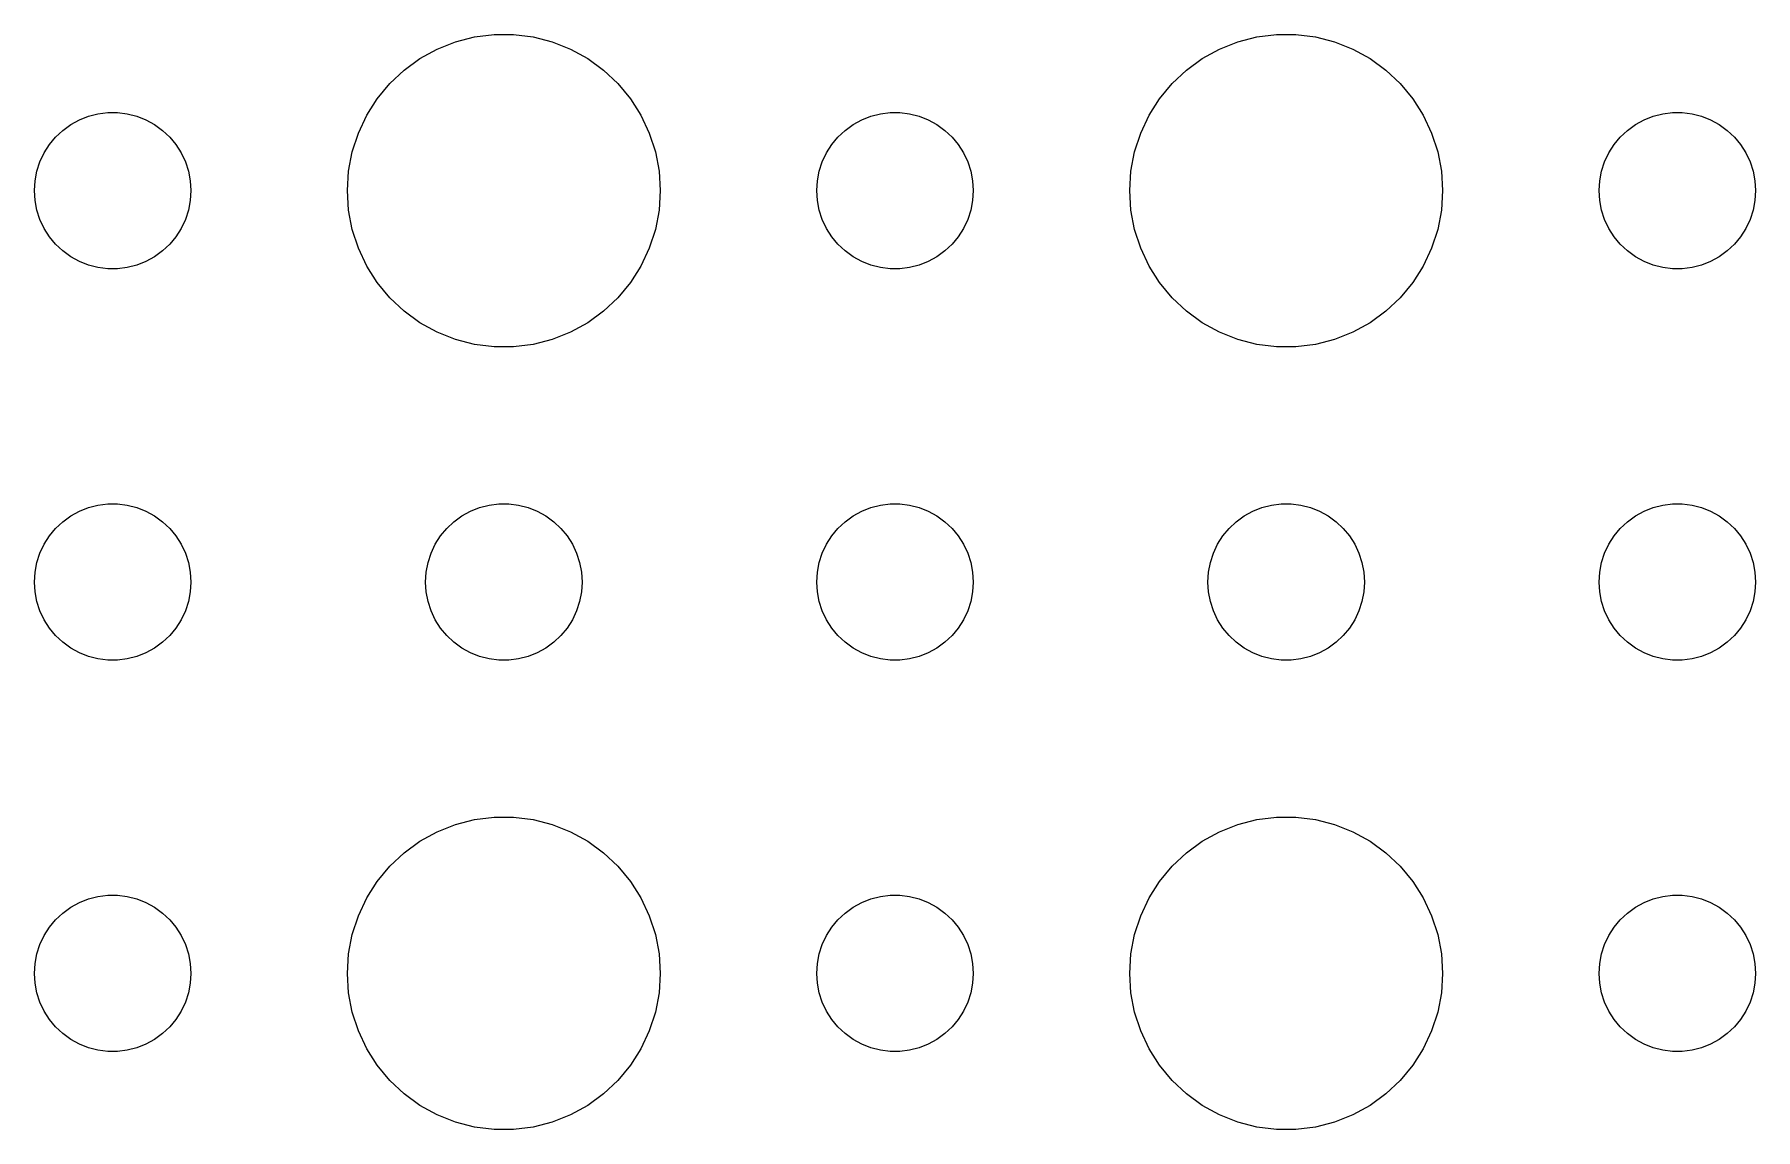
# Model space of a CAD drawing. Header units: metres. Extents: x -150 to 150, y -149 to 149.
# Drawn here: x -1.5 to 31.5, y 109.51 to 130.49 of the extents above; entities that cross this region are included whole.
import ezdxf

# ---------------------------------------------------------------- set-up
doc = ezdxf.new("R2010")
doc.units = ezdxf.units.M

msp = doc.modelspace()

# ---------------------------------------------------------------- linework, layer by layer
for p, q in [((6.22266, 130.214), (6.57294, 130.353)), ((6.57294, 130.353), (6.93785, 130.447)), ((6.93785, 130.447), (7.31161, 130.494)), ((7.31161, 130.494), (7.68837, 130.494)), ((7.68837, 130.494), (8.06213, 130.447)), ((8.06213, 130.447), (8.42705, 130.353)), ((8.42705, 130.353), (8.77733, 130.214)), ((21.2227, 130.214), (21.5729, 130.353)), ((21.5729, 130.353), (21.9379, 130.447)), ((21.9379, 130.447), (22.3116, 130.494)), ((22.3116, 130.494), (22.6884, 130.494)), ((22.6884, 130.494), (23.0621, 130.447)), ((23.0621, 130.447), (23.427, 130.353)), ((23.427, 130.353), (23.7773, 130.214)), ((5.58772, 129.812), (5.89252, 130.033)), ((5.89252, 130.033), (6.22266, 130.214)), ((8.77733, 130.214), (9.10747, 130.033)), ((9.10747, 130.033), (9.41226, 129.812)), ((20.5877, 129.812), (20.8925, 130.033)), ((20.8925, 130.033), (21.2227, 130.214)), ((23.7773, 130.214), (24.1075, 130.033)), ((24.1075, 130.033), (24.4123, 129.812)), ((5.31308, 129.554), (5.58772, 129.812)), ((9.41226, 129.812), (9.6869, 129.554)), ((20.3131, 129.554), (20.5877, 129.812)), ((24.4123, 129.812), (24.6869, 129.554)), ((5.07294, 129.263), (5.31308, 129.554)), ((9.6869, 129.554), (9.92705, 129.263)), ((20.0729, 129.263), (20.3131, 129.554)), ((24.6869, 129.554), (24.927, 129.263)), ((4.87108, 128.945), (5.07294, 129.263)), ((9.92705, 129.263), (10.1289, 128.945)), ((19.8711, 128.945), (20.0729, 129.263)), ((24.927, 129.263), (25.1289, 128.945)), ((-0.95613, 128.656), (-0.80373, 128.766)), ((-0.80373, 128.766), (-0.63866, 128.857)), ((-0.63866, 128.857), (-0.46352, 128.927)), ((-0.46352, 128.927), (-0.28107, 128.973)), ((-0.28107, 128.973), (-0.09418, 128.997)), ((-0.09418, 128.997), (0.09418, 128.997)), ((0.09418, 128.997), (0.28107, 128.973)), ((0.28107, 128.973), (0.46352, 128.927)), ((0.46352, 128.927), (0.63866, 128.857)), ((0.63866, 128.857), (0.80373, 128.766)), ((0.80373, 128.766), (0.95613, 128.656)), ((4.71066, 128.604), (4.87108, 128.945)), ((10.1289, 128.945), (10.2893, 128.604)), ((14.0439, 128.656), (14.1963, 128.766)), ((14.1963, 128.766), (14.3613, 128.857)), ((14.3613, 128.857), (14.5365, 128.927)), ((14.5365, 128.927), (14.7189, 128.973)), ((14.7189, 128.973), (14.9058, 128.997)), ((14.9058, 128.997), (15.0942, 128.997)), ((15.0942, 128.997), (15.2811, 128.973)), ((15.2811, 128.973), (15.4635, 128.927)), ((15.4635, 128.927), (15.6387, 128.857)), ((15.6387, 128.857), (15.8037, 128.766)), ((15.8037, 128.766), (15.9561, 128.656)), ((19.7107, 128.604), (19.8711, 128.945)), ((25.1289, 128.945), (25.2893, 128.604)), ((29.0439, 128.656), (29.1963, 128.766)), ((29.1963, 128.766), (29.3613, 128.857)), ((29.3613, 128.857), (29.5365, 128.927)), ((29.5365, 128.927), (29.7189, 128.973)), ((29.7189, 128.973), (29.9058, 128.997)), ((29.9058, 128.997), (30.0942, 128.997)), ((30.0942, 128.997), (30.2811, 128.973)), ((30.2811, 128.973), (30.4635, 128.927)), ((30.4635, 128.927), (30.6387, 128.857)), ((30.6387, 128.857), (30.8037, 128.766)), ((30.8037, 128.766), (30.9561, 128.656)), ((-1.31445, 128.223), (-1.21352, 128.382)), ((-1.21352, 128.382), (-1.09344, 128.527)), ((-1.09344, 128.527), (-0.95613, 128.656)), ((0.95613, 128.656), (1.09344, 128.527)), ((1.09344, 128.527), (1.21352, 128.382)), ((1.21352, 128.382), (1.31445, 128.223)), ((4.59424, 128.246), (4.71066, 128.604)), ((10.2893, 128.604), (10.4057, 128.246)), ((13.6855, 128.223), (13.7865, 128.382)), ((13.7865, 128.382), (13.9065, 128.527)), ((13.9065, 128.527), (14.0439, 128.656)), ((15.9561, 128.656), (16.0934, 128.527)), ((16.0934, 128.527), (16.2135, 128.382)), ((16.2135, 128.382), (16.3145, 128.223)), ((19.5942, 128.246), (19.7107, 128.604)), ((25.2893, 128.604), (25.4057, 128.246)), ((28.6855, 128.223), (28.7865, 128.382)), ((28.7865, 128.382), (28.9065, 128.527)), ((28.9065, 128.527), (29.0439, 128.656)), ((30.9561, 128.656), (31.0934, 128.527)), ((31.0934, 128.527), (31.2135, 128.382)), ((31.2135, 128.382), (31.3145, 128.223)), ((-1.45287, 127.873), (-1.39465, 128.052)), ((-1.39465, 128.052), (-1.31445, 128.223)), ((1.31445, 128.223), (1.39465, 128.052)), ((1.39465, 128.052), (1.45287, 127.873)), ((4.52365, 127.876), (4.59424, 128.246)), ((10.4057, 128.246), (10.4763, 127.876)), ((13.5471, 127.873), (13.6053, 128.052)), ((13.6053, 128.052), (13.6855, 128.223)), ((16.3145, 128.223), (16.3947, 128.052)), ((16.3947, 128.052), (16.4529, 127.873)), ((19.5237, 127.876), (19.5942, 128.246)), ((25.4057, 128.246), (25.4763, 127.876)), ((28.5471, 127.873), (28.6053, 128.052)), ((28.6053, 128.052), (28.6855, 128.223)), ((31.3145, 128.223), (31.3947, 128.052)), ((31.3947, 128.052), (31.4529, 127.873)), ((-1.48816, 127.688), (-1.45287, 127.873)), ((1.45287, 127.873), (1.48816, 127.688)), ((4.5, 127.5), (4.52365, 127.876)), ((10.4763, 127.876), (10.5, 127.5)), ((13.5118, 127.688), (13.5471, 127.873)), ((16.4529, 127.873), (16.4882, 127.688)), ((19.5, 127.5), (19.5237, 127.876)), ((25.4763, 127.876), (25.5, 127.5)), ((28.5118, 127.688), (28.5471, 127.873)), ((31.4529, 127.873), (31.4882, 127.688)), ((-1.5, 127.5), (-1.48816, 127.688)), ((-1.48816, 127.312), (-1.5, 127.5)), ((1.48816, 127.688), (1.5, 127.5)), ((1.5, 127.5), (1.48816, 127.312)), ((4.52365, 127.124), (4.5, 127.5)), ((10.5, 127.5), (10.4763, 127.124)), ((13.5, 127.5), (13.5118, 127.688)), ((13.5118, 127.312), (13.5, 127.5)), ((16.4882, 127.688), (16.5, 127.5)), ((16.5, 127.5), (16.4882, 127.312)), ((19.5237, 127.124), (19.5, 127.5)), ((25.5, 127.5), (25.4763, 127.124)), ((28.5, 127.5), (28.5118, 127.688)), ((28.5118, 127.312), (28.5, 127.5)), ((31.4882, 127.688), (31.5, 127.5)), ((31.5, 127.5), (31.4882, 127.312)), ((-1.45287, 127.127), (-1.48816, 127.312)), ((-1.39465, 126.948), (-1.45287, 127.127)), ((1.45287, 127.127), (1.39465, 126.948)), ((1.48816, 127.312), (1.45287, 127.127)), ((4.59424, 126.754), (4.52365, 127.124)), ((10.4763, 127.124), (10.4057, 126.754)), ((13.5471, 127.127), (13.5118, 127.312)), ((13.6053, 126.948), (13.5471, 127.127)), ((16.4529, 127.127), (16.3947, 126.948)), ((16.4882, 127.312), (16.4529, 127.127)), ((19.5942, 126.754), (19.5237, 127.124)), ((25.4763, 127.124), (25.4057, 126.754)), ((28.5471, 127.127), (28.5118, 127.312)), ((28.6053, 126.948), (28.5471, 127.127)), ((31.4529, 127.127), (31.3947, 126.948)), ((31.4882, 127.312), (31.4529, 127.127)), ((-1.31445, 126.777), (-1.39465, 126.948)), ((-1.21352, 126.618), (-1.31445, 126.777)), ((1.31445, 126.777), (1.21352, 126.618)), ((1.39465, 126.948), (1.31445, 126.777)), ((4.71066, 126.396), (4.59424, 126.754)), ((10.4057, 126.754), (10.2893, 126.396)), ((13.6855, 126.777), (13.6053, 126.948)), ((13.7865, 126.618), (13.6855, 126.777)), ((16.3145, 126.777), (16.2135, 126.618)), ((16.3947, 126.948), (16.3145, 126.777)), ((19.7107, 126.396), (19.5942, 126.754)), ((25.4057, 126.754), (25.2893, 126.396)), ((28.6855, 126.777), (28.6053, 126.948)), ((28.7865, 126.618), (28.6855, 126.777)), ((31.3145, 126.777), (31.2135, 126.618)), ((31.3947, 126.948), (31.3145, 126.777)), ((-1.09344, 126.473), (-1.21352, 126.618)), ((-0.95613, 126.344), (-1.09344, 126.473)), ((1.09344, 126.473), (0.95613, 126.344)), ((1.21352, 126.618), (1.09344, 126.473)), ((4.87108, 126.055), (4.71066, 126.396)), ((10.2893, 126.396), (10.1289, 126.055)), ((13.9065, 126.473), (13.7865, 126.618)), ((14.0439, 126.344), (13.9065, 126.473)), ((16.0934, 126.473), (15.9561, 126.344)), ((16.2135, 126.618), (16.0934, 126.473)), ((19.8711, 126.055), (19.7107, 126.396)), ((25.2893, 126.396), (25.1289, 126.055)), ((28.9065, 126.473), (28.7865, 126.618)), ((29.0439, 126.344), (28.9065, 126.473)), ((31.0934, 126.473), (30.9561, 126.344)), ((31.2135, 126.618), (31.0934, 126.473)), ((-0.80373, 126.234), (-0.95613, 126.344)), ((-0.63866, 126.143), (-0.80373, 126.234)), ((-0.46352, 126.073), (-0.63866, 126.143)), ((-0.28107, 126.027), (-0.46352, 126.073)), ((0.46352, 126.073), (0.28107, 126.027)), ((0.63866, 126.143), (0.46352, 126.073)), ((0.80373, 126.234), (0.63866, 126.143)), ((0.95613, 126.344), (0.80373, 126.234)), ((14.1963, 126.234), (14.0439, 126.344)), ((14.3613, 126.143), (14.1963, 126.234)), ((14.5365, 126.073), (14.3613, 126.143)), ((14.7189, 126.027), (14.5365, 126.073)), ((15.4635, 126.073), (15.2811, 126.027)), ((15.6387, 126.143), (15.4635, 126.073)), ((15.8037, 126.234), (15.6387, 126.143)), ((15.9561, 126.344), (15.8037, 126.234)), ((29.1963, 126.234), (29.0439, 126.344)), ((29.3613, 126.143), (29.1963, 126.234)), ((29.5365, 126.073), (29.3613, 126.143)), ((29.7189, 126.027), (29.5365, 126.073)), ((30.4635, 126.073), (30.2811, 126.027)), ((30.6387, 126.143), (30.4635, 126.073)), ((30.8037, 126.234), (30.6387, 126.143)), ((30.9561, 126.344), (30.8037, 126.234)), ((-0.09418, 126.003), (-0.28107, 126.027)), ((0.09418, 126.003), (-0.09418, 126.003)), ((0.28107, 126.027), (0.09418, 126.003)), ((5.07294, 125.737), (4.87108, 126.055)), ((5.31308, 125.446), (5.07294, 125.737)), ((9.92705, 125.737), (9.6869, 125.446)), ((10.1289, 126.055), (9.92705, 125.737)), ((14.9058, 126.003), (14.7189, 126.027)), ((15.0942, 126.003), (14.9058, 126.003)), ((15.2811, 126.027), (15.0942, 126.003)), ((20.0729, 125.737), (19.8711, 126.055)), ((20.3131, 125.446), (20.0729, 125.737)), ((24.927, 125.737), (24.6869, 125.446)), ((25.1289, 126.055), (24.927, 125.737)), ((29.9058, 126.003), (29.7189, 126.027)), ((30.0942, 126.003), (29.9058, 126.003)), ((30.2811, 126.027), (30.0942, 126.003)), ((5.58772, 125.188), (5.31308, 125.446)), ((9.6869, 125.446), (9.41226, 125.188)), ((20.5877, 125.188), (20.3131, 125.446)), ((24.6869, 125.446), (24.4123, 125.188)), ((5.89252, 124.967), (5.58772, 125.188)), ((9.41226, 125.188), (9.10747, 124.967)), ((20.8925, 124.967), (20.5877, 125.188)), ((24.4123, 125.188), (24.1075, 124.967)), ((6.22266, 124.786), (5.89252, 124.967)), ((6.57294, 124.647), (6.22266, 124.786)), ((8.77733, 124.786), (8.42705, 124.647)), ((9.10747, 124.967), (8.77733, 124.786)), ((21.2227, 124.786), (20.8925, 124.967)), ((21.5729, 124.647), (21.2227, 124.786)), ((23.7773, 124.786), (23.427, 124.647)), ((24.1075, 124.967), (23.7773, 124.786)), ((6.93785, 124.553), (6.57294, 124.647)), ((7.31161, 124.506), (6.93785, 124.553)), ((7.68837, 124.506), (7.31161, 124.506)), ((8.06213, 124.553), (7.68837, 124.506)), ((8.42705, 124.647), (8.06213, 124.553)), ((21.9379, 124.553), (21.5729, 124.647)), ((22.3116, 124.506), (21.9379, 124.553)), ((22.6884, 124.506), (22.3116, 124.506)), ((23.0621, 124.553), (22.6884, 124.506)), ((23.427, 124.647), (23.0621, 124.553)), ((-0.46352, 121.427), (-0.28107, 121.473)), ((-0.28107, 121.473), (-0.09418, 121.497)), ((-0.09418, 121.497), (0.09418, 121.497)), ((0.09418, 121.497), (0.28107, 121.473)), ((0.28107, 121.473), (0.46352, 121.427)), ((7.03647, 121.427), (7.21892, 121.473)), ((7.21892, 121.473), (7.40581, 121.497)), ((7.40581, 121.497), (7.59418, 121.497)), ((7.59418, 121.497), (7.78107, 121.473)), ((7.78107, 121.473), (7.96352, 121.427)), ((14.5365, 121.427), (14.7189, 121.473)), ((14.7189, 121.473), (14.9058, 121.497)), ((14.9058, 121.497), (15.0942, 121.497)), ((15.0942, 121.497), (15.2811, 121.473)), ((15.2811, 121.473), (15.4635, 121.427)), ((22.0365, 121.427), (22.2189, 121.473)), ((22.2189, 121.473), (22.4058, 121.497)), ((22.4058, 121.497), (22.5942, 121.497)), ((22.5942, 121.497), (22.7811, 121.473)), ((22.7811, 121.473), (22.9635, 121.427)), ((29.5365, 121.427), (29.7189, 121.473)), ((29.7189, 121.473), (29.9058, 121.497)), ((29.9058, 121.497), (30.0942, 121.497)), ((30.0942, 121.497), (30.2811, 121.473)), ((30.2811, 121.473), (30.4635, 121.427)), ((-1.09344, 121.027), (-0.95613, 121.156)), ((-0.95613, 121.156), (-0.80373, 121.266)), ((-0.80373, 121.266), (-0.63866, 121.357)), ((-0.63866, 121.357), (-0.46352, 121.427)), ((0.46352, 121.427), (0.63866, 121.357)), ((0.63866, 121.357), (0.80373, 121.266)), ((0.80373, 121.266), (0.95613, 121.156)), ((0.95613, 121.156), (1.09344, 121.027)), ((6.40654, 121.027), (6.54385, 121.156)), ((6.54385, 121.156), (6.69626, 121.266)), ((6.69626, 121.266), (6.86133, 121.357)), ((6.86133, 121.357), (7.03647, 121.427)), ((7.96352, 121.427), (8.13866, 121.357)), ((8.13866, 121.357), (8.30373, 121.266)), ((8.30373, 121.266), (8.45613, 121.156)), ((8.45613, 121.156), (8.59344, 121.027)), ((13.9065, 121.027), (14.0439, 121.156)), ((14.0439, 121.156), (14.1963, 121.266)), ((14.1963, 121.266), (14.3613, 121.357)), ((14.3613, 121.357), (14.5365, 121.427)), ((15.4635, 121.427), (15.6387, 121.357)), ((15.6387, 121.357), (15.8037, 121.266)), ((15.8037, 121.266), (15.9561, 121.156)), ((15.9561, 121.156), (16.0934, 121.027)), ((21.4065, 121.027), (21.5439, 121.156)), ((21.5439, 121.156), (21.6963, 121.266)), ((21.6963, 121.266), (21.8613, 121.357)), ((21.8613, 121.357), (22.0365, 121.427)), ((22.9635, 121.427), (23.1387, 121.357)), ((23.1387, 121.357), (23.3037, 121.266)), ((23.3037, 121.266), (23.4561, 121.156)), ((23.4561, 121.156), (23.5934, 121.027)), ((28.9065, 121.027), (29.0439, 121.156)), ((29.0439, 121.156), (29.1963, 121.266)), ((29.1963, 121.266), (29.3613, 121.357)), ((29.3613, 121.357), (29.5365, 121.427)), ((30.4635, 121.427), (30.6387, 121.357)), ((30.6387, 121.357), (30.8037, 121.266)), ((30.8037, 121.266), (30.9561, 121.156)), ((30.9561, 121.156), (31.0934, 121.027)), ((-1.31445, 120.723), (-1.21352, 120.882)), ((-1.21352, 120.882), (-1.09344, 121.027)), ((1.09344, 121.027), (1.21352, 120.882)), ((1.21352, 120.882), (1.31445, 120.723)), ((6.18553, 120.723), (6.28647, 120.882)), ((6.28647, 120.882), (6.40654, 121.027)), ((8.59344, 121.027), (8.71352, 120.882)), ((8.71352, 120.882), (8.81445, 120.723)), ((13.6855, 120.723), (13.7865, 120.882)), ((13.7865, 120.882), (13.9065, 121.027)), ((16.0934, 121.027), (16.2135, 120.882)), ((16.2135, 120.882), (16.3145, 120.723)), ((21.1855, 120.723), (21.2865, 120.882)), ((21.2865, 120.882), (21.4065, 121.027)), ((23.5934, 121.027), (23.7135, 120.882)), ((23.7135, 120.882), (23.8145, 120.723)), ((28.6855, 120.723), (28.7865, 120.882)), ((28.7865, 120.882), (28.9065, 121.027)), ((31.0934, 121.027), (31.2135, 120.882)), ((31.2135, 120.882), (31.3145, 120.723)), ((-1.45287, 120.373), (-1.39465, 120.552)), ((-1.39465, 120.552), (-1.31445, 120.723)), ((1.31445, 120.723), (1.39465, 120.552)), ((1.39465, 120.552), (1.45287, 120.373)), ((6.04712, 120.373), (6.10533, 120.552)), ((6.10533, 120.552), (6.18553, 120.723)), ((8.81445, 120.723), (8.89465, 120.552)), ((8.89465, 120.552), (8.95287, 120.373)), ((13.5471, 120.373), (13.6053, 120.552)), ((13.6053, 120.552), (13.6855, 120.723)), ((16.3145, 120.723), (16.3947, 120.552)), ((16.3947, 120.552), (16.4529, 120.373)), ((21.0471, 120.373), (21.1053, 120.552)), ((21.1053, 120.552), (21.1855, 120.723)), ((23.8145, 120.723), (23.8947, 120.552)), ((23.8947, 120.552), (23.9529, 120.373)), ((28.5471, 120.373), (28.6053, 120.552)), ((28.6053, 120.552), (28.6855, 120.723)), ((31.3145, 120.723), (31.3947, 120.552)), ((31.3947, 120.552), (31.4529, 120.373)), ((-1.5, 120), (-1.48816, 120.188)), ((-1.48816, 120.188), (-1.45287, 120.373)), ((1.45287, 120.373), (1.48816, 120.188)), ((1.48816, 120.188), (1.5, 120)), ((6, 120), (6.01183, 120.188)), ((6.01183, 120.188), (6.04712, 120.373)), ((8.95287, 120.373), (8.98816, 120.188)), ((8.98816, 120.188), (9, 120)), ((13.5, 120), (13.5118, 120.188)), ((13.5118, 120.188), (13.5471, 120.373)), ((16.4529, 120.373), (16.4882, 120.188)), ((16.4882, 120.188), (16.5, 120)), ((21, 120), (21.0118, 120.188)), ((21.0118, 120.188), (21.0471, 120.373)), ((23.9529, 120.373), (23.9882, 120.188)), ((23.9882, 120.188), (24, 120)), ((28.5, 120), (28.5118, 120.188)), ((28.5118, 120.188), (28.5471, 120.373)), ((31.4529, 120.373), (31.4882, 120.188)), ((31.4882, 120.188), (31.5, 120)), ((-1.48816, 119.812), (-1.5, 120)), ((-1.45287, 119.627), (-1.48816, 119.812)), ((1.48816, 119.812), (1.45287, 119.627)), ((1.5, 120), (1.48816, 119.812)), ((6.01183, 119.812), (6, 120)), ((6.04712, 119.627), (6.01183, 119.812)), ((8.98816, 119.812), (8.95287, 119.627)), ((9, 120), (8.98816, 119.812)), ((13.5118, 119.812), (13.5, 120)), ((13.5471, 119.627), (13.5118, 119.812)), ((16.4882, 119.812), (16.4529, 119.627)), ((16.5, 120), (16.4882, 119.812)), ((21.0118, 119.812), (21, 120)), ((21.0471, 119.627), (21.0118, 119.812)), ((23.9882, 119.812), (23.9529, 119.627)), ((24, 120), (23.9882, 119.812)), ((28.5118, 119.812), (28.5, 120)), ((28.5471, 119.627), (28.5118, 119.812)), ((31.4882, 119.812), (31.4529, 119.627)), ((31.5, 120), (31.4882, 119.812)), ((-1.39465, 119.448), (-1.45287, 119.627)), ((1.45287, 119.627), (1.39465, 119.448)), ((6.10533, 119.448), (6.04712, 119.627)), ((8.95287, 119.627), (8.89465, 119.448)), ((13.6053, 119.448), (13.5471, 119.627)), ((16.4529, 119.627), (16.3947, 119.448)), ((21.1053, 119.448), (21.0471, 119.627)), ((23.9529, 119.627), (23.8947, 119.448)), ((28.6053, 119.448), (28.5471, 119.627)), ((31.4529, 119.627), (31.3947, 119.448)), ((-1.31445, 119.277), (-1.39465, 119.448)), ((-1.21352, 119.118), (-1.31445, 119.277)), ((1.31445, 119.277), (1.21352, 119.118)), ((1.39465, 119.448), (1.31445, 119.277)), ((6.18553, 119.277), (6.10533, 119.448)), ((6.28647, 119.118), (6.18553, 119.277)), ((8.81445, 119.277), (8.71352, 119.118)), ((8.89465, 119.448), (8.81445, 119.277)), ((13.6855, 119.277), (13.6053, 119.448)), ((13.7865, 119.118), (13.6855, 119.277)), ((16.3145, 119.277), (16.2135, 119.118)), ((16.3947, 119.448), (16.3145, 119.277)), ((21.1855, 119.277), (21.1053, 119.448)), ((21.2865, 119.118), (21.1855, 119.277)), ((23.8145, 119.277), (23.7135, 119.118)), ((23.8947, 119.448), (23.8145, 119.277)), ((28.6855, 119.277), (28.6053, 119.448)), ((28.7865, 119.118), (28.6855, 119.277)), ((31.3145, 119.277), (31.2135, 119.118)), ((31.3947, 119.448), (31.3145, 119.277)), ((-1.09344, 118.973), (-1.21352, 119.118)), ((-0.95613, 118.844), (-1.09344, 118.973)), ((-0.80373, 118.734), (-0.95613, 118.844)), ((0.95613, 118.844), (0.80373, 118.734)), ((1.09344, 118.973), (0.95613, 118.844)), ((1.21352, 119.118), (1.09344, 118.973)), ((6.40654, 118.973), (6.28647, 119.118)), ((6.54385, 118.844), (6.40654, 118.973)), ((6.69626, 118.734), (6.54385, 118.844)), ((8.45613, 118.844), (8.30373, 118.734)), ((8.59344, 118.973), (8.45613, 118.844)), ((8.71352, 119.118), (8.59344, 118.973)), ((13.9065, 118.973), (13.7865, 119.118)), ((14.0439, 118.844), (13.9065, 118.973)), ((14.1963, 118.734), (14.0439, 118.844)), ((15.9561, 118.844), (15.8037, 118.734)), ((16.0934, 118.973), (15.9561, 118.844)), ((16.2135, 119.118), (16.0934, 118.973)), ((21.4065, 118.973), (21.2865, 119.118)), ((21.5439, 118.844), (21.4065, 118.973)), ((21.6963, 118.734), (21.5439, 118.844)), ((23.4561, 118.844), (23.3037, 118.734)), ((23.5934, 118.973), (23.4561, 118.844)), ((23.7135, 119.118), (23.5934, 118.973)), ((28.9065, 118.973), (28.7865, 119.118)), ((29.0439, 118.844), (28.9065, 118.973)), ((29.1963, 118.734), (29.0439, 118.844)), ((30.9561, 118.844), (30.8037, 118.734)), ((31.0934, 118.973), (30.9561, 118.844)), ((31.2135, 119.118), (31.0934, 118.973)), ((-0.63866, 118.643), (-0.80373, 118.734)), ((-0.46352, 118.573), (-0.63866, 118.643)), ((-0.28107, 118.527), (-0.46352, 118.573)), ((-0.09418, 118.503), (-0.28107, 118.527)), ((0.09418, 118.503), (-0.09418, 118.503)), ((0.28107, 118.527), (0.09418, 118.503)), ((0.46352, 118.573), (0.28107, 118.527)), ((0.63866, 118.643), (0.46352, 118.573)), ((0.80373, 118.734), (0.63866, 118.643)), ((6.86133, 118.643), (6.69626, 118.734)), ((7.03647, 118.573), (6.86133, 118.643)), ((7.21892, 118.527), (7.03647, 118.573)), ((7.40581, 118.503), (7.21892, 118.527)), ((7.59418, 118.503), (7.40581, 118.503)), ((7.78107, 118.527), (7.59418, 118.503)), ((7.96352, 118.573), (7.78107, 118.527)), ((8.13866, 118.643), (7.96352, 118.573)), ((8.30373, 118.734), (8.13866, 118.643)), ((14.3613, 118.643), (14.1963, 118.734)), ((14.5365, 118.573), (14.3613, 118.643)), ((14.7189, 118.527), (14.5365, 118.573)), ((14.9058, 118.503), (14.7189, 118.527)), ((15.0942, 118.503), (14.9058, 118.503)), ((15.2811, 118.527), (15.0942, 118.503)), ((15.4635, 118.573), (15.2811, 118.527)), ((15.6387, 118.643), (15.4635, 118.573)), ((15.8037, 118.734), (15.6387, 118.643)), ((21.8613, 118.643), (21.6963, 118.734)), ((22.0365, 118.573), (21.8613, 118.643)), ((22.2189, 118.527), (22.0365, 118.573)), ((22.4058, 118.503), (22.2189, 118.527)), ((22.5942, 118.503), (22.4058, 118.503)), ((22.7811, 118.527), (22.5942, 118.503)), ((22.9635, 118.573), (22.7811, 118.527)), ((23.1387, 118.643), (22.9635, 118.573)), ((23.3037, 118.734), (23.1387, 118.643)), ((29.3613, 118.643), (29.1963, 118.734)), ((29.5365, 118.573), (29.3613, 118.643)), ((29.7189, 118.527), (29.5365, 118.573)), ((29.9058, 118.503), (29.7189, 118.527)), ((30.0942, 118.503), (29.9058, 118.503)), ((30.2811, 118.527), (30.0942, 118.503)), ((30.4635, 118.573), (30.2811, 118.527)), ((30.6387, 118.643), (30.4635, 118.573)), ((30.8037, 118.734), (30.6387, 118.643)), ((5.89252, 115.033), (6.22266, 115.214)), ((6.22266, 115.214), (6.57294, 115.353)), ((6.57294, 115.353), (6.93785, 115.447)), ((6.93785, 115.447), (7.31161, 115.494)), ((7.31161, 115.494), (7.68837, 115.494)), ((7.68837, 115.494), (8.06213, 115.447)), ((8.06213, 115.447), (8.42705, 115.353)), ((8.42705, 115.353), (8.77733, 115.214)), ((8.77733, 115.214), (9.10747, 115.033)), ((20.8925, 115.033), (21.2227, 115.214)), ((21.2227, 115.214), (21.5729, 115.353)), ((21.5729, 115.353), (21.9379, 115.447)), ((21.9379, 115.447), (22.3116, 115.494)), ((22.3116, 115.494), (22.6884, 115.494)), ((22.6884, 115.494), (23.0621, 115.447)), ((23.0621, 115.447), (23.427, 115.353)), ((23.427, 115.353), (23.7773, 115.214)), ((23.7773, 115.214), (24.1075, 115.033)), ((5.58772, 114.812), (5.89252, 115.033)), ((9.10747, 115.033), (9.41226, 114.812)), ((20.5877, 114.812), (20.8925, 115.033)), ((24.1075, 115.033), (24.4123, 114.812)), ((5.07294, 114.263), (5.31308, 114.554)), ((5.31308, 114.554), (5.58772, 114.812)), ((9.41226, 114.812), (9.6869, 114.554)), ((9.6869, 114.554), (9.92705, 114.263)), ((20.0729, 114.263), (20.3131, 114.554)), ((20.3131, 114.554), (20.5877, 114.812)), ((24.4123, 114.812), (24.6869, 114.554)), ((24.6869, 114.554), (24.927, 114.263)), ((4.87108, 113.945), (5.07294, 114.263)), ((9.92705, 114.263), (10.1289, 113.945)), ((19.8711, 113.945), (20.0729, 114.263)), ((24.927, 114.263), (25.1289, 113.945)), ((-0.80373, 113.766), (-0.63866, 113.857)), ((-0.63866, 113.857), (-0.46352, 113.927)), ((-0.46352, 113.927), (-0.28107, 113.973)), ((-0.28107, 113.973), (-0.09418, 113.997)), ((-0.09418, 113.997), (0.09418, 113.997)), ((0.09418, 113.997), (0.28107, 113.973)), ((0.28107, 113.973), (0.46352, 113.927)), ((0.46352, 113.927), (0.63866, 113.857)), ((0.63866, 113.857), (0.80373, 113.766)), ((4.71066, 113.604), (4.87108, 113.945)), ((10.1289, 113.945), (10.2893, 113.604)), ((14.1963, 113.766), (14.3613, 113.857)), ((14.3613, 113.857), (14.5365, 113.927)), ((14.5365, 113.927), (14.7189, 113.973)), ((14.7189, 113.973), (14.9058, 113.997)), ((14.9058, 113.997), (15.0942, 113.997)), ((15.0942, 113.997), (15.2811, 113.973)), ((15.2811, 113.973), (15.4635, 113.927)), ((15.4635, 113.927), (15.6387, 113.857)), ((15.6387, 113.857), (15.8037, 113.766)), ((19.7107, 113.604), (19.8711, 113.945)), ((25.1289, 113.945), (25.2893, 113.604)), ((29.1963, 113.766), (29.3613, 113.857)), ((29.3613, 113.857), (29.5365, 113.927)), ((29.5365, 113.927), (29.7189, 113.973)), ((29.7189, 113.973), (29.9058, 113.997)), ((29.9058, 113.997), (30.0942, 113.997)), ((30.0942, 113.997), (30.2811, 113.973)), ((30.2811, 113.973), (30.4635, 113.927)), ((30.4635, 113.927), (30.6387, 113.857)), ((30.6387, 113.857), (30.8037, 113.766)), ((-1.21352, 113.382), (-1.09344, 113.527)), ((-1.09344, 113.527), (-0.95613, 113.656)), ((-0.95613, 113.656), (-0.80373, 113.766)), ((0.80373, 113.766), (0.95613, 113.656)), ((0.95613, 113.656), (1.09344, 113.527)), ((1.09344, 113.527), (1.21352, 113.382)), ((4.59424, 113.246), (4.71066, 113.604)), ((10.2893, 113.604), (10.4057, 113.246)), ((13.7865, 113.382), (13.9065, 113.527)), ((13.9065, 113.527), (14.0439, 113.656)), ((14.0439, 113.656), (14.1963, 113.766)), ((15.8037, 113.766), (15.9561, 113.656)), ((15.9561, 113.656), (16.0934, 113.527)), ((16.0934, 113.527), (16.2135, 113.382)), ((19.5942, 113.246), (19.7107, 113.604)), ((25.2893, 113.604), (25.4057, 113.246)), ((28.7865, 113.382), (28.9065, 113.527)), ((28.9065, 113.527), (29.0439, 113.656)), ((29.0439, 113.656), (29.1963, 113.766)), ((30.8037, 113.766), (30.9561, 113.656)), ((30.9561, 113.656), (31.0934, 113.527)), ((31.0934, 113.527), (31.2135, 113.382)), ((-1.39465, 113.052), (-1.31445, 113.223)), ((-1.31445, 113.223), (-1.21352, 113.382)), ((1.21352, 113.382), (1.31445, 113.223)), ((1.31445, 113.223), (1.39465, 113.052)), ((4.52365, 112.876), (4.59424, 113.246)), ((10.4057, 113.246), (10.4763, 112.876)), ((13.6053, 113.052), (13.6855, 113.223)), ((13.6855, 113.223), (13.7865, 113.382)), ((16.2135, 113.382), (16.3145, 113.223)), ((16.3145, 113.223), (16.3947, 113.052)), ((19.5237, 112.876), (19.5942, 113.246)), ((25.4057, 113.246), (25.4763, 112.876)), ((28.6053, 113.052), (28.6855, 113.223)), ((28.6855, 113.223), (28.7865, 113.382)), ((31.2135, 113.382), (31.3145, 113.223)), ((31.3145, 113.223), (31.3947, 113.052)), ((-1.48816, 112.688), (-1.45287, 112.873)), ((-1.45287, 112.873), (-1.39465, 113.052)), ((1.39465, 113.052), (1.45287, 112.873)), ((1.45287, 112.873), (1.48816, 112.688)), ((4.5, 112.5), (4.52365, 112.876)), ((10.4763, 112.876), (10.5, 112.5)), ((13.5118, 112.688), (13.5471, 112.873)), ((13.5471, 112.873), (13.6053, 113.052)), ((16.3947, 113.052), (16.4529, 112.873)), ((16.4529, 112.873), (16.4882, 112.688)), ((19.5, 112.5), (19.5237, 112.876)), ((25.4763, 112.876), (25.5, 112.5)), ((28.5118, 112.688), (28.5471, 112.873)), ((28.5471, 112.873), (28.6053, 113.052)), ((31.3947, 113.052), (31.4529, 112.873)), ((31.4529, 112.873), (31.4882, 112.688)), ((-1.5, 112.5), (-1.48816, 112.688)), ((1.48816, 112.688), (1.5, 112.5)), ((13.5, 112.5), (13.5118, 112.688)), ((16.4882, 112.688), (16.5, 112.5)), ((28.5, 112.5), (28.5118, 112.688)), ((31.4882, 112.688), (31.5, 112.5)), ((-1.48816, 112.312), (-1.5, 112.5)), ((-1.45287, 112.127), (-1.48816, 112.312)), ((1.48816, 112.312), (1.45287, 112.127)), ((1.5, 112.5), (1.48816, 112.312)), ((4.52365, 112.124), (4.5, 112.5)), ((10.5, 112.5), (10.4763, 112.124)), ((13.5118, 112.312), (13.5, 112.5)), ((13.5471, 112.127), (13.5118, 112.312)), ((16.4882, 112.312), (16.4529, 112.127)), ((16.5, 112.5), (16.4882, 112.312)), ((19.5237, 112.124), (19.5, 112.5)), ((25.5, 112.5), (25.4763, 112.124)), ((28.5118, 112.312), (28.5, 112.5)), ((28.5471, 112.127), (28.5118, 112.312)), ((31.4882, 112.312), (31.4529, 112.127)), ((31.5, 112.5), (31.4882, 112.312)), ((-1.39465, 111.948), (-1.45287, 112.127)), ((-1.31445, 111.777), (-1.39465, 111.948)), ((1.39465, 111.948), (1.31445, 111.777)), ((1.45287, 112.127), (1.39465, 111.948)), ((4.59424, 111.754), (4.52365, 112.124)), ((10.4763, 112.124), (10.4057, 111.754)), ((13.6053, 111.948), (13.5471, 112.127)), ((13.6855, 111.777), (13.6053, 111.948)), ((16.3947, 111.948), (16.3145, 111.777)), ((16.4529, 112.127), (16.3947, 111.948)), ((19.5942, 111.754), (19.5237, 112.124)), ((25.4763, 112.124), (25.4057, 111.754)), ((28.6053, 111.948), (28.5471, 112.127)), ((28.6855, 111.777), (28.6053, 111.948)), ((31.3947, 111.948), (31.3145, 111.777)), ((31.4529, 112.127), (31.3947, 111.948)), ((-1.21352, 111.618), (-1.31445, 111.777)), ((-1.09344, 111.473), (-1.21352, 111.618)), ((1.21352, 111.618), (1.09344, 111.473)), ((1.31445, 111.777), (1.21352, 111.618)), ((4.71066, 111.396), (4.59424, 111.754)), ((10.4057, 111.754), (10.2893, 111.396)), ((13.7865, 111.618), (13.6855, 111.777)), ((13.9065, 111.473), (13.7865, 111.618)), ((16.2135, 111.618), (16.0934, 111.473)), ((16.3145, 111.777), (16.2135, 111.618)), ((19.7107, 111.396), (19.5942, 111.754)), ((25.4057, 111.754), (25.2893, 111.396)), ((28.7865, 111.618), (28.6855, 111.777)), ((28.9065, 111.473), (28.7865, 111.618)), ((31.2135, 111.618), (31.0934, 111.473)), ((31.3145, 111.777), (31.2135, 111.618)), ((-0.95613, 111.344), (-1.09344, 111.473)), ((-0.80373, 111.234), (-0.95613, 111.344)), ((-0.63866, 111.143), (-0.80373, 111.234)), ((0.80373, 111.234), (0.63866, 111.143)), ((0.95613, 111.344), (0.80373, 111.234)), ((1.09344, 111.473), (0.95613, 111.344)), ((4.87108, 111.055), (4.71066, 111.396)), ((10.2893, 111.396), (10.1289, 111.055)), ((14.0439, 111.344), (13.9065, 111.473)), ((14.1963, 111.234), (14.0439, 111.344)), ((14.3613, 111.143), (14.1963, 111.234)), ((15.8037, 111.234), (15.6387, 111.143)), ((15.9561, 111.344), (15.8037, 111.234)), ((16.0934, 111.473), (15.9561, 111.344)), ((19.8711, 111.055), (19.7107, 111.396)), ((25.2893, 111.396), (25.1289, 111.055)), ((29.0439, 111.344), (28.9065, 111.473)), ((29.1963, 111.234), (29.0439, 111.344)), ((29.3613, 111.143), (29.1963, 111.234)), ((30.8037, 111.234), (30.6387, 111.143)), ((30.9561, 111.344), (30.8037, 111.234)), ((31.0934, 111.473), (30.9561, 111.344)), ((-0.46352, 111.073), (-0.63866, 111.143)), ((-0.28107, 111.027), (-0.46352, 111.073)), ((-0.09418, 111.003), (-0.28107, 111.027)), ((0.09418, 111.003), (-0.09418, 111.003)), ((0.28107, 111.027), (0.09418, 111.003)), ((0.46352, 111.073), (0.28107, 111.027)), ((0.63866, 111.143), (0.46352, 111.073)), ((5.07294, 110.737), (4.87108, 111.055)), ((10.1289, 111.055), (9.92705, 110.737)), ((14.5365, 111.073), (14.3613, 111.143)), ((14.7189, 111.027), (14.5365, 111.073)), ((14.9058, 111.003), (14.7189, 111.027)), ((15.0942, 111.003), (14.9058, 111.003)), ((15.2811, 111.027), (15.0942, 111.003)), ((15.4635, 111.073), (15.2811, 111.027)), ((15.6387, 111.143), (15.4635, 111.073)), ((20.0729, 110.737), (19.8711, 111.055)), ((25.1289, 111.055), (24.927, 110.737)), ((29.5365, 111.073), (29.3613, 111.143)), ((29.7189, 111.027), (29.5365, 111.073)), ((29.9058, 111.003), (29.7189, 111.027)), ((30.0942, 111.003), (29.9058, 111.003)), ((30.2811, 111.027), (30.0942, 111.003)), ((30.4635, 111.073), (30.2811, 111.027)), ((30.6387, 111.143), (30.4635, 111.073)), ((5.31308, 110.446), (5.07294, 110.737)), ((9.92705, 110.737), (9.6869, 110.446)), ((20.3131, 110.446), (20.0729, 110.737)), ((24.927, 110.737), (24.6869, 110.446)), ((5.58772, 110.188), (5.31308, 110.446)), ((9.6869, 110.446), (9.41226, 110.188)), ((20.5877, 110.188), (20.3131, 110.446)), ((24.6869, 110.446), (24.4123, 110.188)), ((5.89252, 109.967), (5.58772, 110.188)), ((6.22266, 109.786), (5.89252, 109.967)), ((9.10747, 109.967), (8.77733, 109.786)), ((9.41226, 110.188), (9.10747, 109.967)), ((20.8925, 109.967), (20.5877, 110.188)), ((21.2227, 109.786), (20.8925, 109.967)), ((24.1075, 109.967), (23.7773, 109.786)), ((24.4123, 110.188), (24.1075, 109.967)), ((6.57294, 109.647), (6.22266, 109.786)), ((6.93785, 109.553), (6.57294, 109.647)), ((8.42705, 109.647), (8.06213, 109.553)), ((8.77733, 109.786), (8.42705, 109.647)), ((21.5729, 109.647), (21.2227, 109.786)), ((21.9379, 109.553), (21.5729, 109.647)), ((23.427, 109.647), (23.0621, 109.553)), ((23.7773, 109.786), (23.427, 109.647)), ((7.31161, 109.506), (6.93785, 109.553)), ((7.68837, 109.506), (7.31161, 109.506)), ((8.06213, 109.553), (7.68837, 109.506)), ((22.3116, 109.506), (21.9379, 109.553)), ((22.6884, 109.506), (22.3116, 109.506)), ((23.0621, 109.553), (22.6884, 109.506))]:
    msp.add_line(p, q)

doc.saveas('drawing.dxf')
